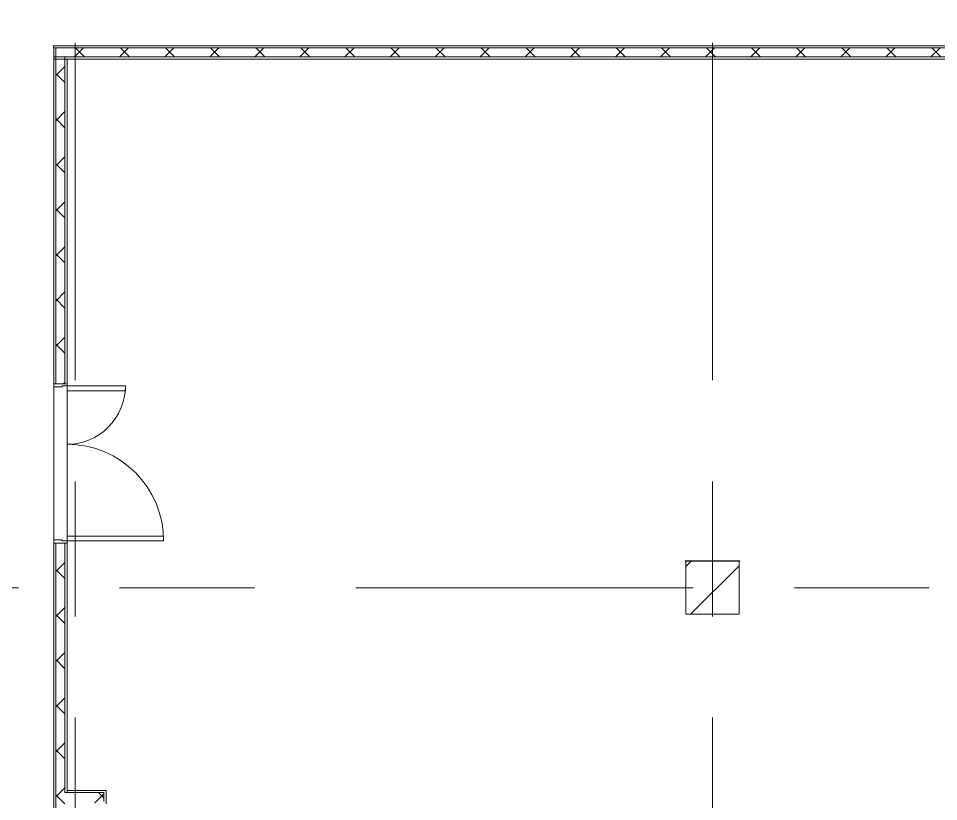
# Model space of a CAD drawing. Header units: millimetres. Extents: x 48966 to 294585, y -43515 to 30344.
# Drawn here: x 65399 to 74059, y 9705 to 17075 of the extents above; entities that cross this region are included whole.
import ezdxf

# ---------------------------------------------------------------- set-up
doc = ezdxf.new("R2010")
doc.units = ezdxf.units.MM
doc.linetypes.add('Осевые', pattern=[6350, 1270, -952.5, 3175, -952.5])
for name, color, linetype, lineweight in [('Двери', 7, 'Continuous', 9), ('Каркас_Импост', 7, 'Continuous', 9), ('Обобщенные модели', 7, 'Continuous', 9), ('Обобщенные модели-1', 7, 'Continuous', 18), ('Общие ребра', 7, 'Continuous', 9), ('Оси-2', 7, 'Осевые', 9), ('Панель', 7, 'Continuous', 9), ('Перекрытия', 7, 'Continuous', 9), ('Стены-1', 7, 'Continuous', 18), ('Штриховка разреза-1', 7, 'Continuous', 9)]:
    doc.layers.add(name, color=color, linetype=linetype, lineweight=lineweight)
pattern_1 = [(45, (0, 0), (-212.132, 212.132), []), (135, (0, 0), (-212.132, -212.132), [])]

# ---------------------------------------------------------------- blocks, each defined once
blk = doc.blocks.new('Обобщенные модели 8 - Обобщенные модели 7-1067283-План 4-го этажа на отм_ _8_400')
at = {"layer": 'Обобщенные модели'}
h = blk.add_hatch(dxfattribs=at)
h.set_pattern_fill('FP_7', color=256, style=0, pattern_type=2)
h.set_pattern_definition([(45, (0, 0), (-493.914, 493.914), []), (45, (493.9, 0), (-493.914, 493.914), [873.125, -174.625, 6.706, -167.919])])
h.paths.add_polyline_path([(72181.6, 11467.1), (72181.6, 11967.1), (71681.6, 11967.1), (71681.6, 11467.1)], flags=0)
at = {"layer": 'Обобщенные модели-1'}
for p, q in [((72181.6, 11967.1), (71681.6, 11967.1)), ((71681.6, 11967.1), (71681.6, 11467.1)), ((72181.6, 11467.1), (72181.6, 11967.1)), ((71681.6, 11467.1), (72181.6, 11467.1))]:
    blk.add_line(p, q, dxfattribs=at)
blk = doc.blocks.new('Дверь - Полуторная_001 - ДВ3__21-15-6256103-План 4-го этажа на отм_ _8_400')
at = {"layer": 'Двери'}
for p, q in [((-729, -62.5), (-684, -62.5)), ((-729, -971.5), (-729, -62.5)), ((-684, -62.5), (-684, -971.5)), ((729, -62.5), (684, -62.5)), ((684, -62.5), (684, -611.5)), ((729, -611.5), (729, -62.5)), ((684, -611.5), (729, -611.5)), ((-684, -971.5), (-729, -971.5))]:
    blk.add_line(p, q, dxfattribs=at)
for centre, radius, start, end in [((-729, -62.5), 909, 270, 0), ((729, -62.5), 549, 180, 270)]:
    blk.add_arc(centre, radius, start, end, dxfattribs=at)
at = {"layer": 'Каркас_Импост'}
for p, q in [((-750, 62.5), (-720, 62.5)), ((-750, -62.5), (-750, 62.5)), ((-720, 62.5), (-720, -17.5)), ((720, 62.5), (750, 62.5)), ((720, -17.5), (720, 62.5)), ((750, 62.5), (750, -62.5)), ((-730, -62.5), (-750, -62.5)), ((-730, -17.5), (-730, -62.5)), ((-720, -17.5), (-730, -17.5)), ((730, -17.5), (720, -17.5)), ((730, -62.5), (730, -17.5)), ((750, -62.5), (730, -62.5))]:
    blk.add_line(p, q, dxfattribs=at)
at = {"layer": 'Панель'}
for p, q in [((-684, -62.5), (-729, -62.5)), ((-729, -62.5), (-729, -971.5)), ((-684, -971.5), (-684, -62.5)), ((684, -62.5), (729, -62.5)), ((684, -611.5), (684, -62.5)), ((729, -62.5), (729, -611.5)), ((729, -611.5), (684, -611.5)), ((-729, -971.5), (-684, -971.5))]:
    blk.add_line(p, q, dxfattribs=at)

msp = doc.modelspace()

# ---------------------------------------------------------------- hatches: boundary and pattern name
at = {"layer": 'Штриховка разреза-1'}
h = msp.add_hatch(dxfattribs=at)
h.set_pattern_fill('FP_5', color=256, style=0, pattern_type=2)
h.set_pattern_definition(pattern_1)
h.paths.add_polyline_path([(88061.6, 16712.1), (88581.6, 16712.1), (88581.6, 16797.1), (88061.6, 16797.1)], flags=0)
h.paths.add_polyline_path([(86561.6, 16712.1), (86561.6, 16797.1), (65731.6, 16797.1), (65731.6, 16712.1), (83922.9, 16712.1)], flags=0)
h = msp.add_hatch(dxfattribs=at)
h.set_pattern_fill('FP_5', color=256, style=0, pattern_type=2)
h.set_pattern_definition(pattern_1)
h.paths.add_polyline_path([(65751.6, -2424.4), (65836.6, -2424.4), (65836.6, 2447.1), (65751.6, 2447.1), (65751.6, 1751.1)], flags=0)
h.paths.add_polyline_path([(65836.6, 3947.1), (65836.6, 5659.6), (65751.6, 5659.6), (65751.6, 3947.1)], flags=0)
h.paths.add_polyline_path([(65751.6, 6359.6), (65836.6, 6359.6), (65836.6, 12137.1), (65751.6, 12137.1), (65751.6, 7367.5)], flags=0)
h.paths.add_polyline_path([(65751.6, 13637.1), (65836.6, 13637.1), (65836.6, 16712.1), (65751.6, 16712.1), (65751.6, 15230.5)], flags=0)
h = msp.add_hatch(dxfattribs=at)
h.set_pattern_fill('FP_5', color=256, style=0, pattern_type=2)
h.set_pattern_definition(pattern_1)
h.paths.add_polyline_path([(65856.6, 9704.6), (66204.1, 9704.6), (66204.1, 9789.6), (65836.6, 9789.6), (65836.6, 9704.6)], flags=0)
h = msp.add_hatch(dxfattribs=at)
h.set_pattern_fill('FP_5', color=256, style=0, pattern_type=2)
h.set_pattern_definition(pattern_1)
h.paths.add_polyline_path([(66204.1, 8667.1), (66204.1, 9704.6), (66119.1, 9704.6), (66119.1, 8667.1)], flags=0)

# ---------------------------------------------------------------- linework, layer by layer
at = {"layer": 'Общие ребра'}
for p, q in [((65731.6, 16817.1), (65731.6, 16819.1)), ((86561.6, 16817.1), (65731.6, 16817.1)), ((65729.6, 16797.1), (65731.6, 16797.1)), ((86561.6, 16797.1), (65731.6, 16797.1)), ((65731.6, 16797.1), (65731.6, 16712.1)), ((65731.6, 16797.1), (65751.6, 16797.1)), ((65751.6, 16712.1), (65751.6, 16797.1)), ((86561.6, 16712.1), (65731.6, 16712.1)), ((65731.6, 16712.1), (65731.6, 16692.1)), ((65731.6, 16692.1), (65731.6, 13637.1)), ((65751.6, 16692.1), (65751.6, 16712.1)), ((65751.6, 13637.1), (65751.6, 16692.1)), ((65836.6, 16692.1), (65836.6, 16712.1)), ((65856.6, 16692.1), (65836.6, 16692.1)), ((65836.6, 13637.1), (65836.6, 16692.1)), ((65856.6, 16692.1), (86561.6, 16692.1)), ((86561.6, 16692.1), (65856.6, 16692.1)), ((65856.6, 13637.1), (65856.6, 16690.1)), ((65731.6, 12137.1), (65731.6, 6359.6)), ((65751.6, 6359.6), (65751.6, 12137.1)), ((65836.6, 9789.6), (65836.6, 12137.1)), ((65856.6, 9809.6), (65856.6, 12137.1)), ((65856.6, 9789.6), (65836.6, 9789.6)), ((66204.1, 9789.6), (65856.6, 9789.6)), ((66204.1, 9789.6), (66204.1, 9704.6))]:
    msp.add_line(p, q, dxfattribs=at)
at = {"layer": 'Оси-2'}
for p, q in [((65931.6, 25417.1), (65931.6, -41737.8)), ((71931.6, 25417.1), (71931.6, -41737.8)), ((150171.6, 11717.1), (50565.6, 11717.1))]:
    msp.add_line(p, q, dxfattribs=at)
at = {"layer": 'Перекрытия'}
for p, q in [((65731.6, 16817.1), (86681.6, 16817.1)), ((65731.6, 11707.1), (65731.6, 16797.1)), ((88581.6, 16692.1), (65856.6, 16692.1)), ((65856.6, 16692.1), (65856.6, 9789.6)), ((71681.6, 11467.1), (71681.6, 11967.1)), ((71681.6, 11967.1), (72181.6, 11967.1)), ((72181.6, 11967.1), (72181.6, 11467.1)), ((65856.6, 10207.1), (65856.6, 11707.1)), ((72181.6, 11467.1), (71681.6, 11467.1)), ((65731.6, 6247.1), (65731.6, 10207.1))]:
    msp.add_line(p, q, dxfattribs=at)
at = {"layer": 'Стены-1'}
for p, q in [((65731.6, 16819.1), (65729.6, 16819.1)), ((65729.6, 16819.1), (65729.6, 16817.1)), ((65729.6, 16817.1), (65729.6, 16797.1)), ((65731.6, 16692.1), (65856.6, 16692.1)), ((65856.6, 16690.1), (65856.6, 16692.1)), ((65856.6, 16692.1), (65856.6, 16690.1)), ((65858.6, 16690.1), (86561.6, 16690.1)), ((65731.6, 13637.1), (65856.6, 13637.1)), ((65856.6, 12137.1), (65731.6, 12137.1)), ((72189.1, 11969.1), (71674.1, 11969.1)), ((71674.1, 11969.1), (71674.1, 11967.1)), ((71674.1, 11967.1), (71679.6, 11967.1)), ((71681.6, 11967.1), (72181.6, 11967.1)), ((72183.6, 11967.1), (72189.1, 11967.1)), ((72189.1, 11967.1), (72189.1, 11969.1)), ((66224.1, 9809.6), (65856.6, 9809.6)), ((66224.1, 9789.6), (66224.1, 9809.6)), ((66224.1, 9684.6), (66224.1, 9789.6))]:
    msp.add_line(p, q, dxfattribs=at)

# ---------------------------------------------------------------- block references
at = {"layer": 'Двери', "rotation": 89.99999999999984}
msp.add_blockref('Дверь - Полуторная_001 - ДВ3__21-15-6256103-План 4-го этажа на отм_ _8_400', (65794.1, 12887.1), dxfattribs=at)
at = {"layer": 'Обобщенные модели'}
msp.add_blockref('Обобщенные модели 8 - Обобщенные модели 7-1067283-План 4-го этажа на отм_ _8_400', (0, 0), dxfattribs=at)

doc.saveas('drawing.dxf')
